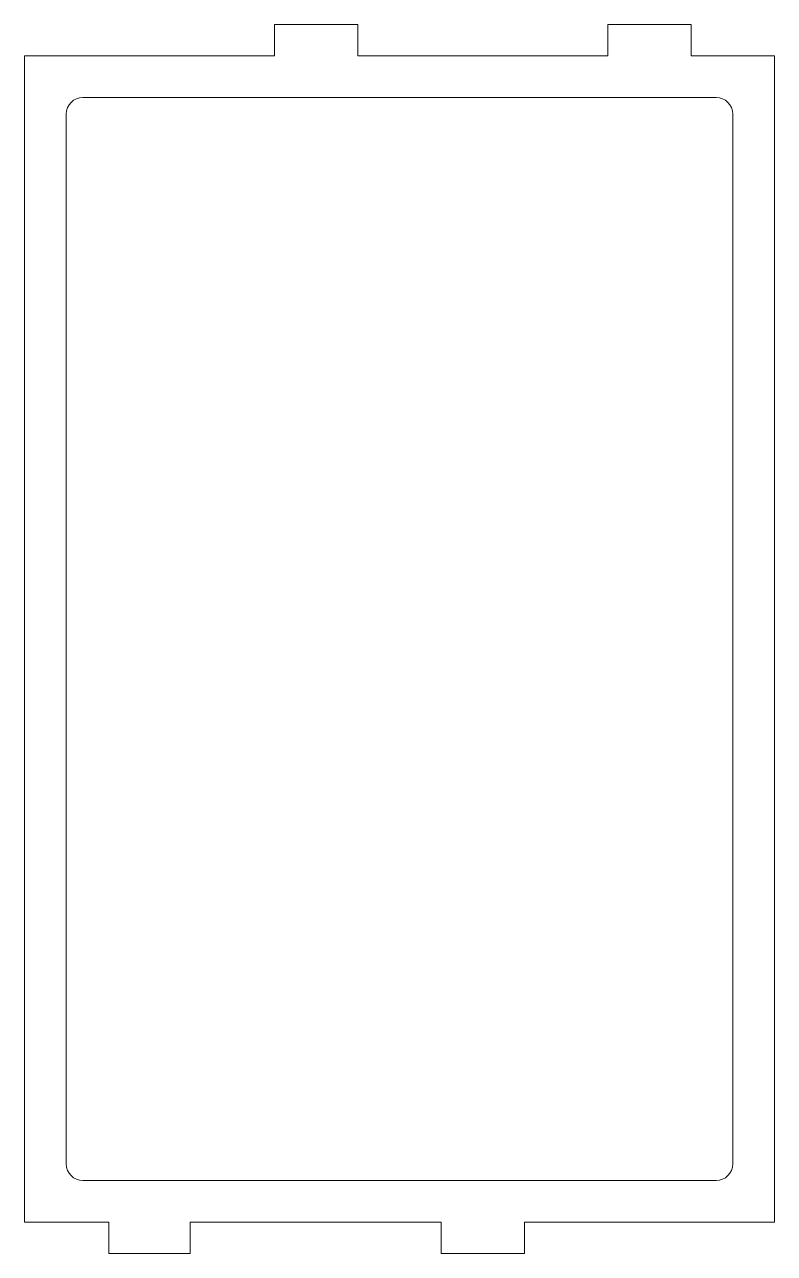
# Model space of a CAD drawing. Header units: inches. Extents: x 0.46 to 4.96, y 0.22 to 7.6.
import ezdxf

# ---------------------------------------------------------------- set-up
doc = ezdxf.new("R2010")
doc.units = ezdxf.units.IN
doc.header["$MEASUREMENT"] = 0

msp = doc.modelspace()

# ---------------------------------------------------------------- linework, layer by layer
at = {"color": 7, "linetype": 'Continuous', "lineweight": 15}
for p, q in [((1.956, 7.5967), (1.956, 7.4092)), ((1.956, 7.5967), (2.456, 7.5967)), ((2.456, 7.5967), (2.456, 7.4092)), ((3.956, 7.5967), (3.956, 7.4092)), ((3.956, 7.5967), (4.456, 7.5967)), ((4.456, 7.5967), (4.456, 7.4092)), ((1.956, 7.4092), (0.456, 7.4092)), ((0.456, 7.4092), (0.456, 0.4092)), ((3.956, 7.4092), (2.456, 7.4092)), ((4.956, 7.4092), (4.456, 7.4092)), ((4.956, 0.4092), (4.956, 7.4092)), ((4.606, 7.1592), (0.806, 7.1592)), ((0.706, 7.0592), (0.706, 0.7592)), ((4.706, 0.7592), (4.706, 7.0592)), ((0.806, 0.6592), (4.606, 0.6592)), ((0.456, 0.4092), (0.9622, 0.4092)), ((0.9622, 0.2217), (0.9622, 0.4092)), ((1.4498, 0.4092), (2.956, 0.4092)), ((1.4498, 0.2217), (1.4498, 0.4092)), ((2.956, 0.2217), (2.956, 0.4092)), ((3.456, 0.4092), (4.956, 0.4092)), ((3.456, 0.2217), (3.456, 0.4092)), ((1.4498, 0.2217), (0.9622, 0.2217)), ((3.456, 0.2217), (2.956, 0.2217))]:
    msp.add_line(p, q, dxfattribs=at)
for centre, start, end in [((0.806, 7.0592), 90, 180), ((4.606, 7.0592), 0, 90), ((0.806, 0.7592), 180, 270), ((4.606, 0.7592), 270, 0)]:
    msp.add_arc(centre, 0.1, start, end, dxfattribs=at)

doc.saveas('drawing.dxf')
